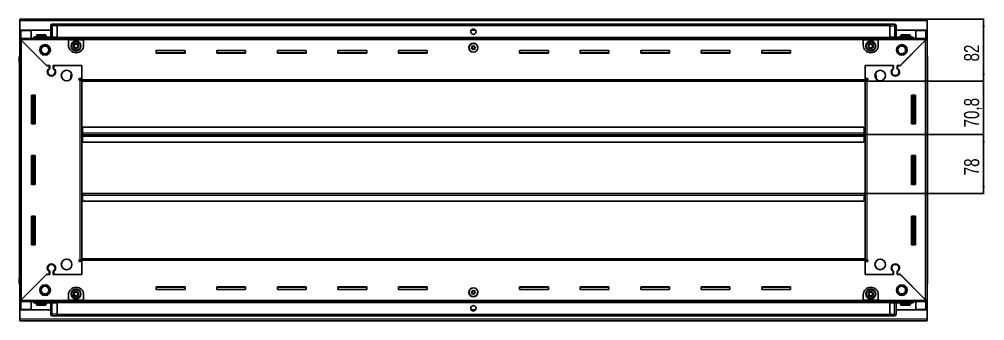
# Model space of a CAD drawing. Header units: millimetres. Extents: x 1315 to 6010, y -1123 to 1551.
# Drawn here: x 4735 to 6010, y 977 to 1376 of the extents above; entities that cross this region are included whole.
import ezdxf

# ---------------------------------------------------------------- set-up
doc = ezdxf.new("R2010")
doc.units = ezdxf.units.MM
doc.layers.add('FORMAT', color=7, linetype='Continuous')
doc.styles.add('SLDTEXTSTYLE0', font='TXT', dxfattribs={"width": 0.75})
doc.dimstyles.new('SLDDIMSTYLE0', dxfattribs={"dimtxt": 20, "dimasz": 10, "dimexe": 0, "dimexo": 0.0625, "dimgap": 5, "dimtad": 2, "dimdec": 1, "dimrnd": 1e-09, "dimzin": 12, "dimdsep": 46, "dimtxsty": 'SLDTEXTSTYLE0', "dimsah": 1, "dimcen": 0.09, "dimadec": 0, "dimazin": 3, "dimtfac": 1, "dimtofl": 0, "dimtmove": 0, "dimatfit": 3, "dimfxl": 0, "dimfrac": 2, "dimtolj": 1, "dimtzin": 12, "dimarcsym": 0})
doc.dimstyles.new('SLDDIMSTYLE1', dxfattribs={"dimtxt": 20, "dimasz": 10, "dimexe": 0, "dimexo": 0.0625, "dimgap": 5, "dimtad": 2, "dimdec": 1, "dimrnd": 1e-09, "dimzin": 12, "dimdsep": 46, "dimtxsty": 'SLDTEXTSTYLE0', "dimsah": 1, "dimcen": 0.09, "dimadec": 0, "dimazin": 3, "dimtfac": 1, "dimtmove": 0, "dimatfit": 0, "dimfxl": 0, "dimfrac": 2, "dimtolj": 1, "dimtzin": 12, "dimarcsym": 0})

# ---------------------------------------------------------------- blocks, each defined once
blk = doc.blocks.new('_D_6')
at = {"layer": 'FORMAT'}
for p, q in [((5934.2, 1375.8), (6009.7, 1375.8)), ((6008.7, 1375.8), (6008.7, 1293.8)), ((5852.2, 1293.8), (6009.7, 1293.8))]:
    blk.add_line(p, q, dxfattribs=at)
for points in [[(6008.7, 1375.8), (6007.1, 1365.8), (6010.2, 1365.8)], [(6008.7, 1293.8), (6010.2, 1303.8), (6007.1, 1303.8)]]:
    blk.add_solid(points, dxfattribs=at)
at = {"layer": 'FORMAT', "insert": (5982.9, 1320), "char_height": 20, "attachment_point": 1, "rotation": 90, "style": 'SLDTEXTSTYLE0'}
blk.add_mtext('82', dxfattribs=at)
blk = doc.blocks.new('_D_7')
at = {"layer": 'FORMAT'}
for p, q in [((6008.7, 1293.8), (6008.7, 1313.1)), ((5852.2, 1293.8), (6009.7, 1293.8)), ((6008.7, 1223.1), (6008.7, 1293.8)), ((5851.2, 1223.1), (6009.7, 1223.1)), ((6008.7, 1223.1), (6008.7, 1203.8))]:
    blk.add_line(p, q, dxfattribs=at)
for points in [[(6008.7, 1293.8), (6010.2, 1303.8), (6007.1, 1303.8)], [(6008.7, 1223.1), (6007.1, 1213.1), (6010.2, 1213.1)]]:
    blk.add_solid(points, dxfattribs=at)
at = {"layer": 'FORMAT', "insert": (5982.9, 1232.6), "char_height": 20, "attachment_point": 1, "rotation": 90, "style": 'SLDTEXTSTYLE0'}
blk.add_mtext('70,8', dxfattribs=at)
blk = doc.blocks.new('_D_8')
at = {"layer": 'FORMAT'}
for p, q in [((5851.2, 1223.1), (6009.7, 1223.1)), ((6008.7, 1223.1), (6008.7, 1145.1)), ((5851.2, 1145.1), (6009.7, 1145.1))]:
    blk.add_line(p, q, dxfattribs=at)
for points in [[(6008.7, 1223.1), (6007.1, 1213.1), (6010.2, 1213.1)], [(6008.7, 1145.1), (6010.2, 1155.1), (6007.1, 1155.1)]]:
    blk.add_solid(points, dxfattribs=at)
at = {"layer": 'FORMAT', "insert": (5982.9, 1169.3), "char_height": 20, "attachment_point": 1, "rotation": 90, "style": 'SLDTEXTSTYLE0'}
blk.add_mtext('78', dxfattribs=at)

msp = doc.modelspace()

# ---------------------------------------------------------------- linework, layer by layer
at = {"color": 7, "linetype": 'Continuous', "lineweight": 25}
for p, q in [((4735.17, 1373.72), (4735.17, 1375.82)), ((4735.17, 1375.82), (5934.17, 1375.82)), ((4735.17, 1361.32), (4735.17, 1373.72)), ((4776.17, 1352.32), (4776.17, 1367.32)), ((4776.85, 1368.82), (4776.85, 1368.82)), ((4778.17, 1369.32), (4784.67, 1369.32)), ((4778.17, 1369.32), (4784.67, 1369.32)), ((4784.67, 1369.32), (4784.67, 1369.32)), ((4784.67, 1369.32), (4784.67, 1369.32)), ((4784.67, 1369.32), (4784.67, 1367.32)), ((5884.67, 1369.17), (4784.67, 1369.17)), ((4784.67, 1352.32), (4784.67, 1367.32)), ((5884.67, 1369.32), (5884.67, 1369.32)), ((5891.17, 1369.32), (5884.67, 1369.32)), ((5891.17, 1369.32), (5884.67, 1369.32)), ((5884.67, 1369.32), (5884.67, 1367.32)), ((5884.67, 1352.32), (5884.67, 1367.32)), ((5893.17, 1367.32), (5893.17, 1367.32)), ((5893.17, 1352.32), (5893.17, 1367.32)), ((5934.17, 1375.82), (5934.17, 1373.72)), ((5934.17, 1373.72), (5934.17, 1361.32)), ((4776.17, 1361.32), (4735.17, 1361.32)), ((4735.17, 1360.82), (4735.17, 1361.32)), ((4735.17, 1350.57), (4735.17, 1360.82)), ((4735.17, 1360.82), (4737.27, 1360.82)), ((4736.67, 1360.82), (4736.67, 1361.32)), ((4750.17, 1360.82), (4737.27, 1360.82)), ((4750.17, 1350.57), (4750.17, 1360.82)), ((4755.67, 1352.32), (4784.67, 1352.32)), ((4757.17, 1354.22), (4757.17, 1352.32)), ((4757.97, 1355.02), (4769.37, 1355.02)), ((4770.17, 1352.32), (4770.17, 1354.22)), ((4784.6, 1350.57), (4784.67, 1352.29)), ((4784.67, 1352.32), (4784.67, 1351.82)), ((5337.54, 1361.32), (5331.8, 1361.32)), ((5884.67, 1352.32), (5884.67, 1351.82)), ((5913.67, 1352.32), (5884.67, 1352.32)), ((5884.67, 1352.29), (5884.75, 1350.57)), ((5934.17, 1361.32), (5893.17, 1361.32)), ((5899.17, 1354.22), (5899.17, 1352.32)), ((5899.97, 1355.02), (5911.37, 1355.02)), ((5912.17, 1352.32), (5912.17, 1354.22)), ((5919.17, 1350.57), (5919.17, 1360.82)), ((5919.17, 1360.82), (5932.07, 1360.82)), ((5932.07, 1360.82), (5934.17, 1360.82)), ((5932.67, 1360.82), (5932.67, 1361.32)), ((5934.17, 1360.82), (5934.17, 1361.32)), ((5934.17, 1360.82), (5934.17, 1350.57)), ((4735.17, 1349.07), (4735.17, 1350.57)), ((4735.17, 1350.57), (4736.17, 1350.57)), ((4735.17, 1348.57), (4735.17, 1349.07)), ((4735.17, 1349.07), (4736.17, 1349.07)), ((4735.17, 1004.07), (4735.17, 1348.57)), ((4736.67, 1348.57), (4735.17, 1348.57)), ((4736.17, 1350.57), (4799.67, 1350.57)), ((4736.17, 1349.07), (4736.17, 1350.57)), ((4736.77, 1348.47), (4770.67, 1314.57)), ((4771.37, 1313.87), (4737.27, 1347.97)), ((4784.67, 1351.17), (5884.67, 1351.17)), ((4799.67, 1348.47), (4799.67, 1350.57)), ((4799.67, 1350.57), (4819.67, 1350.57)), ((4799.67, 1349.07), (4819.67, 1349.07)), ((4799.67, 1341.57), (4799.67, 1348.47)), ((4819.67, 1350.57), (4819.67, 1348.47)), ((4819.67, 1350.57), (5849.67, 1350.57)), ((4819.67, 1348.47), (4819.67, 1341.57)), ((5849.67, 1348.47), (5849.67, 1350.57)), ((5849.67, 1350.57), (5869.67, 1350.57)), ((5849.67, 1349.07), (5869.67, 1349.07)), ((5849.67, 1341.57), (5849.67, 1348.47)), ((5869.67, 1350.57), (5869.67, 1348.47)), ((5869.67, 1350.57), (5933.17, 1350.57)), ((5869.67, 1348.47), (5869.67, 1341.57)), ((5932.07, 1347.97), (5897.97, 1313.87)), ((5898.67, 1314.57), (5932.57, 1348.47)), ((5932.67, 1348.57), (5934.17, 1348.57)), ((5933.17, 1349.07), (5933.17, 1350.57)), ((5933.17, 1350.57), (5934.17, 1350.57)), ((5933.17, 1349.07), (5934.17, 1349.07)), ((5934.17, 1349.07), (5934.17, 1350.57)), ((5934.17, 1349.07), (5934.17, 1348.57)), ((5934.17, 1348.57), (5934.17, 1004.07)), ((4953.67, 1334.32), (4915.67, 1334.32)), ((4915.67, 1334.32), (4915.67, 1330.82)), ((4953.67, 1331.57), (4915.67, 1331.57)), ((4915.67, 1330.82), (4953.67, 1330.82)), ((4953.67, 1330.82), (4953.67, 1334.32)), ((5033.67, 1334.32), (4995.67, 1334.32)), ((4995.67, 1334.32), (4995.67, 1330.82)), ((5033.67, 1331.57), (4995.67, 1331.57)), ((4995.67, 1330.82), (5033.67, 1330.82)), ((5033.67, 1330.82), (5033.67, 1334.32)), ((5113.67, 1334.32), (5075.67, 1334.32)), ((5075.67, 1334.32), (5075.67, 1330.82)), ((5113.67, 1331.57), (5075.67, 1331.57)), ((5075.67, 1330.82), (5113.67, 1330.82)), ((5113.67, 1330.82), (5113.67, 1334.32)), ((5193.67, 1334.32), (5155.67, 1334.32)), ((5155.67, 1334.32), (5155.67, 1330.82)), ((5193.67, 1331.57), (5155.67, 1331.57)), ((5155.67, 1330.82), (5193.67, 1330.82)), ((5193.67, 1330.82), (5193.67, 1334.32)), ((5273.67, 1334.32), (5235.67, 1334.32)), ((5235.67, 1334.32), (5235.67, 1330.82)), ((5273.67, 1331.57), (5235.67, 1331.57)), ((5235.67, 1330.82), (5273.67, 1330.82)), ((5273.67, 1330.82), (5273.67, 1334.32)), ((5433.67, 1334.32), (5395.67, 1334.32)), ((5395.67, 1334.32), (5395.67, 1330.82)), ((5433.67, 1331.57), (5395.67, 1331.57)), ((5395.67, 1330.82), (5433.67, 1330.82)), ((5433.67, 1330.82), (5433.67, 1334.32)), ((5513.67, 1334.32), (5475.67, 1334.32)), ((5475.67, 1334.32), (5475.67, 1330.82)), ((5513.67, 1331.57), (5475.67, 1331.57)), ((5475.67, 1330.82), (5513.67, 1330.82)), ((5513.67, 1330.82), (5513.67, 1334.32)), ((5593.67, 1334.32), (5555.67, 1334.32)), ((5555.67, 1334.32), (5555.67, 1330.82)), ((5593.67, 1331.57), (5555.67, 1331.57)), ((5555.67, 1330.82), (5593.67, 1330.82)), ((5593.67, 1330.82), (5593.67, 1334.32)), ((5673.67, 1334.32), (5635.67, 1334.32)), ((5635.67, 1334.32), (5635.67, 1330.82)), ((5673.67, 1331.57), (5635.67, 1331.57)), ((5635.67, 1330.82), (5673.67, 1330.82)), ((5673.67, 1330.82), (5673.67, 1334.32)), ((5753.67, 1334.32), (5715.67, 1334.32)), ((5715.67, 1334.32), (5715.67, 1330.82)), ((5753.67, 1331.57), (5715.67, 1331.57)), ((5715.67, 1330.82), (5753.67, 1330.82)), ((5753.67, 1330.82), (5753.67, 1334.32)), ((5934.17, 1327.15), (5934.17, 1327.15)), ((4734.67, 1325.82), (4734.67, 1319.32)), ((4734.67, 1319.32), (4734.67, 1325.82)), ((4734.67, 1319.32), (4734.67, 1319.32)), ((4735.17, 1319.32), (4734.67, 1319.32)), ((4734.82, 1319.32), (4734.82, 1033.32)), ((4770.67, 1314.57), (4774.87, 1314.57)), ((4772.07, 1314.57), (4771.37, 1313.87)), ((4774.17, 1314.57), (4772.07, 1314.57)), ((4774.17, 1314.57), (4774.17, 1310.68)), ((4774.87, 1314.57), (4774.87, 1310.29)), ((4779.47, 1314.57), (4817.17, 1314.57)), ((4779.47, 1310.29), (4779.47, 1314.57)), ((4780.17, 1310.68), (4780.17, 1314.57)), ((4817.17, 1314.57), (4780.17, 1314.57)), ((4817.17, 1295.92), (4817.17, 1314.57)), ((4817.17, 1297.32), (4817.17, 1314.57)), ((5852.17, 1314.57), (5889.87, 1314.57)), ((5852.17, 1295.92), (5852.17, 1314.57)), ((5852.17, 1314.57), (5852.17, 1297.32)), ((5889.17, 1314.57), (5852.17, 1314.57)), ((5889.17, 1314.57), (5889.17, 1310.68)), ((5889.87, 1314.57), (5889.87, 1310.29)), ((5894.47, 1314.57), (5898.67, 1314.57)), ((5894.47, 1310.29), (5894.47, 1314.57)), ((5897.27, 1314.57), (5895.17, 1314.57)), ((5895.17, 1310.68), (5895.17, 1314.57)), ((5897.97, 1313.87), (5897.27, 1314.57)), ((5934.17, 1319.32), (5934.67, 1319.32)), ((5934.52, 1033.32), (5934.52, 1319.32)), ((5934.67, 1325.82), (5934.67, 1319.32)), ((5934.67, 1319.32), (5934.67, 1325.82)), ((5934.67, 1319.32), (5934.67, 1319.32)), ((5934.67, 1319.32), (5934.67, 1319.32)), ((4775.17, 1301.71), (4775.17, 1300.95)), ((4803.91, 1303.22), (4802.67, 1301.07)), ((4802.67, 1296.99), (4802.67, 1301.07)), ((5866.67, 1301.07), (5865.43, 1303.22)), ((5866.67, 1301.07), (5866.67, 1296.99)), ((5894.17, 1301.71), (5894.17, 1300.95)), ((4814.32, 1297.32), (4817.17, 1297.32)), ((4815.07, 1295.32), (4814.32, 1295.32)), ((4815.07, 1295.32), (4817.17, 1295.32)), ((4817.17, 1296.32), (4815.17, 1296.32)), ((4815.17, 1296.32), (4815.17, 1295.32)), ((4817.17, 1293.82), (4817.17, 1295.92)), ((5852.17, 1293.82), (4817.17, 1293.82)), ((4817.17, 1058.82), (4817.17, 1293.82)), ((5852.17, 1297.32), (5855.02, 1297.32)), ((5854.17, 1296.32), (5852.17, 1296.32)), ((5852.17, 1295.92), (5852.17, 1293.82)), ((5852.17, 1295.32), (5854.27, 1295.32)), ((5852.17, 1293.82), (5852.17, 1058.82)), ((5854.17, 1295.32), (5854.17, 1296.32)), ((5855.02, 1295.32), (5854.27, 1295.32)), ((4755.67, 1275.32), (4750.67, 1275.32)), ((4750.67, 1275.32), (4750.67, 1237.32)), ((4752.82, 1237.32), (4752.82, 1275.32)), ((4754.61, 1237.32), (4754.61, 1275.32)), ((4754.65, 1237.32), (4754.65, 1275.32)), ((4755.67, 1237.32), (4755.67, 1275.32)), ((5913.67, 1275.32), (5913.67, 1237.32)), ((5918.67, 1275.32), (5913.67, 1275.32)), ((5914.69, 1275.32), (5914.69, 1237.32)), ((5914.73, 1275.32), (5914.73, 1237.32)), ((5916.52, 1275.32), (5916.52, 1237.32)), ((5918.67, 1237.32), (5918.67, 1275.32)), ((4750.67, 1237.32), (4755.67, 1237.32)), ((5913.67, 1237.32), (5918.67, 1237.32)), ((4818.17, 1225.92), (4817.92, 1225.92)), ((4817.92, 1225.92), (4817.92, 1223.07)), ((4819.17, 1233.07), (4818.17, 1232.07)), ((4818.17, 1232.07), (4818.17, 1225.17)), ((4818.17, 1223.07), (4818.17, 1225.17)), ((5850.17, 1233.07), (4819.17, 1233.07)), ((5851.17, 1232.07), (5850.17, 1233.07)), ((5851.17, 1225.17), (5851.17, 1232.07)), ((5851.42, 1225.92), (5851.17, 1225.92)), ((5851.17, 1225.17), (5851.17, 1223.07)), ((5851.42, 1223.07), (5851.42, 1225.92)), ((4817.92, 1223.07), (4817.17, 1223.07)), ((4817.92, 1223.07), (4817.92, 1220.22)), ((4817.92, 1220.22), (4818.17, 1220.22)), ((5851.17, 1223.07), (4818.17, 1223.07)), ((4818.17, 1220.97), (4818.17, 1223.07)), ((4818.17, 1220.97), (4818.17, 1214.07)), ((4818.17, 1214.07), (4819.17, 1213.07)), ((4819.17, 1213.07), (5850.17, 1213.07)), ((5850.17, 1213.07), (5851.17, 1214.07)), ((5851.17, 1223.07), (5851.17, 1220.97)), ((5851.17, 1214.07), (5851.17, 1220.97)), ((5851.17, 1220.22), (5851.42, 1220.22)), ((5852.17, 1223.07), (5851.42, 1223.07)), ((5851.42, 1220.22), (5851.42, 1223.07)), ((4755.67, 1195.32), (4750.67, 1195.32)), ((4750.67, 1195.32), (4750.67, 1157.32)), ((4752.82, 1157.32), (4752.82, 1195.32)), ((4754.61, 1157.32), (4754.61, 1195.32)), ((4754.65, 1157.32), (4754.65, 1195.32)), ((4755.67, 1157.32), (4755.67, 1195.32)), ((5913.67, 1195.32), (5913.67, 1157.32)), ((5918.67, 1195.32), (5913.67, 1195.32)), ((5914.69, 1195.32), (5914.69, 1157.32)), ((5914.73, 1195.32), (5914.73, 1157.32)), ((5916.52, 1195.32), (5916.52, 1157.32)), ((5918.67, 1157.32), (5918.67, 1195.32)), ((4750.67, 1157.32), (4755.67, 1157.32)), ((5913.67, 1157.32), (5918.67, 1157.32)), ((4817.17, 1145.12), (4817.92, 1145.12)), ((4817.92, 1145.12), (4817.92, 1142.27)), ((4817.92, 1142.27), (4818.17, 1142.27)), ((4818.17, 1143.02), (4818.17, 1145.12)), ((4818.17, 1145.12), (5851.17, 1145.12)), ((4818.17, 1143.02), (4818.17, 1136.12)), ((4818.17, 1136.12), (4819.17, 1135.12)), ((5850.17, 1135.12), (5851.17, 1136.12)), ((5851.17, 1145.12), (5851.17, 1143.02)), ((5851.17, 1136.12), (5851.17, 1143.02)), ((5851.17, 1142.27), (5851.42, 1142.27)), ((5851.42, 1142.27), (5851.42, 1145.12)), ((5851.42, 1145.12), (5852.17, 1145.12)), ((4819.17, 1135.12), (5850.17, 1135.12)), ((4755.67, 1115.32), (4750.67, 1115.32)), ((4750.67, 1115.32), (4750.67, 1077.32)), ((4752.82, 1077.32), (4752.82, 1115.32)), ((4754.61, 1077.32), (4754.61, 1115.32)), ((4754.65, 1077.32), (4754.65, 1115.32)), ((4755.67, 1077.32), (4755.67, 1115.32)), ((5913.67, 1115.32), (5913.67, 1077.32)), ((5918.67, 1115.32), (5913.67, 1115.32)), ((5914.69, 1115.32), (5914.69, 1077.32)), ((5914.73, 1115.32), (5914.73, 1077.32)), ((5916.52, 1115.32), (5916.52, 1077.32)), ((5918.67, 1077.32), (5918.67, 1115.32)), ((4750.67, 1077.32), (4755.67, 1077.32)), ((5913.67, 1077.32), (5918.67, 1077.32)), ((4817.17, 1056.72), (4817.17, 1058.82)), ((4817.17, 1058.82), (5852.17, 1058.82)), ((5852.17, 1058.82), (5852.17, 1056.72)), ((4775.17, 1051.7), (4775.17, 1050.94)), ((4814.32, 1057.32), (4815.07, 1057.32)), ((4817.17, 1055.32), (4814.32, 1055.32)), ((4817.17, 1057.32), (4815.07, 1057.32)), ((4815.17, 1057.32), (4815.17, 1056.32)), ((4815.17, 1056.32), (4817.17, 1056.32)), ((4817.17, 1056.72), (4817.17, 1038.07)), ((4817.17, 1038.07), (4817.17, 1055.32)), ((5854.27, 1057.32), (5852.17, 1057.32)), ((5852.17, 1056.72), (5852.17, 1038.07)), ((5852.17, 1056.32), (5854.17, 1056.32)), ((5852.17, 1055.32), (5852.17, 1038.07)), ((5855.02, 1055.32), (5852.17, 1055.32)), ((5854.17, 1056.32), (5854.17, 1057.32)), ((5854.27, 1057.32), (5855.02, 1057.32)), ((5894.17, 1051.7), (5894.17, 1050.94)), ((4734.67, 1033.32), (4734.67, 1033.32)), ((4734.67, 1026.82), (4734.67, 1033.32)), ((4734.67, 1033.32), (4734.67, 1033.32)), ((4734.67, 1033.32), (4734.67, 1026.82)), ((4735.17, 1033.32), (4734.67, 1033.32)), ((4770.67, 1038.07), (4736.77, 1004.17)), ((4737.27, 1004.67), (4771.37, 1038.77)), ((4774.87, 1038.07), (4770.67, 1038.07)), ((4771.37, 1038.77), (4772.07, 1038.07)), ((4772.07, 1038.07), (4774.17, 1038.07)), ((4774.17, 1041.96), (4774.17, 1038.07)), ((4774.87, 1042.36), (4774.87, 1038.07)), ((4779.47, 1038.07), (4779.47, 1042.36)), ((4817.17, 1038.07), (4779.47, 1038.07)), ((4780.17, 1038.07), (4780.17, 1041.96)), ((4780.17, 1038.07), (4817.17, 1038.07)), ((5889.87, 1038.07), (5852.17, 1038.07)), ((5852.17, 1038.07), (5889.17, 1038.07)), ((5889.17, 1041.96), (5889.17, 1038.07)), ((5889.87, 1042.36), (5889.87, 1038.07)), ((5894.47, 1038.07), (5894.47, 1042.36)), ((5898.67, 1038.07), (5894.47, 1038.07)), ((5895.17, 1038.07), (5895.17, 1041.96)), ((5895.17, 1038.07), (5897.27, 1038.07)), ((5897.27, 1038.07), (5897.97, 1038.77)), ((5897.97, 1038.77), (5932.07, 1004.67)), ((5932.57, 1004.17), (5898.67, 1038.07)), ((5934.17, 1033.32), (5934.67, 1033.32)), ((5934.67, 1033.32), (5934.67, 1033.32)), ((5934.67, 1026.82), (5934.67, 1033.32)), ((5934.67, 1033.32), (5934.67, 1026.82)), ((4735.17, 1025.5), (4735.17, 1025.5)), ((4953.67, 1021.82), (4915.67, 1021.82)), ((4915.67, 1021.82), (4915.67, 1018.32)), ((4915.67, 1021.07), (4953.67, 1021.07)), ((4953.67, 1018.32), (4953.67, 1021.82)), ((5033.67, 1021.82), (4995.67, 1021.82)), ((4995.67, 1021.82), (4995.67, 1018.32)), ((4995.67, 1021.07), (5033.67, 1021.07)), ((5033.67, 1018.32), (5033.67, 1021.82)), ((5113.67, 1021.82), (5075.67, 1021.82)), ((5075.67, 1021.82), (5075.67, 1018.32)), ((5075.67, 1021.07), (5113.67, 1021.07)), ((5113.67, 1018.32), (5113.67, 1021.82)), ((5193.67, 1021.82), (5155.67, 1021.82)), ((5155.67, 1021.82), (5155.67, 1018.32)), ((5155.67, 1021.07), (5193.67, 1021.07)), ((5193.67, 1018.32), (5193.67, 1021.82)), ((5273.67, 1021.82), (5235.67, 1021.82)), ((5235.67, 1021.82), (5235.67, 1018.32)), ((5235.67, 1021.07), (5273.67, 1021.07)), ((5273.67, 1018.32), (5273.67, 1021.82)), ((5433.67, 1021.82), (5395.67, 1021.82)), ((5395.67, 1021.82), (5395.67, 1018.32)), ((5395.67, 1021.07), (5433.67, 1021.07)), ((5433.67, 1018.32), (5433.67, 1021.82)), ((5513.67, 1021.82), (5475.67, 1021.82)), ((5475.67, 1021.82), (5475.67, 1018.32)), ((5475.67, 1021.07), (5513.67, 1021.07)), ((5513.67, 1018.32), (5513.67, 1021.82)), ((5593.67, 1021.82), (5555.67, 1021.82)), ((5555.67, 1021.82), (5555.67, 1018.32)), ((5555.67, 1021.07), (5593.67, 1021.07)), ((5593.67, 1018.32), (5593.67, 1021.82)), ((5673.67, 1021.82), (5635.67, 1021.82)), ((5635.67, 1021.82), (5635.67, 1018.32)), ((5635.67, 1021.07), (5673.67, 1021.07)), ((5673.67, 1018.32), (5673.67, 1021.82)), ((5753.67, 1021.82), (5715.67, 1021.82)), ((5715.67, 1021.82), (5715.67, 1018.32)), ((5715.67, 1021.07), (5753.67, 1021.07)), ((5753.67, 1018.32), (5753.67, 1021.82)), ((4799.67, 1004.17), (4799.67, 1011.07)), ((4819.67, 1011.07), (4819.67, 1004.17)), ((4915.67, 1018.32), (4953.67, 1018.32)), ((4995.67, 1018.32), (5033.67, 1018.32)), ((5075.67, 1018.32), (5113.67, 1018.32)), ((5155.67, 1018.32), (5193.67, 1018.32)), ((5235.67, 1018.32), (5273.67, 1018.32)), ((5395.67, 1018.32), (5433.67, 1018.32)), ((5475.67, 1018.32), (5513.67, 1018.32)), ((5555.67, 1018.32), (5593.67, 1018.32)), ((5635.67, 1018.32), (5673.67, 1018.32)), ((5715.67, 1018.32), (5753.67, 1018.32)), ((5849.67, 1004.17), (5849.67, 1011.07)), ((5869.67, 1011.07), (5869.67, 1004.17)), ((4735.17, 1003.57), (4735.17, 1004.07)), ((4736.67, 1004.07), (4735.17, 1004.07)), ((4735.17, 1003.57), (4735.17, 1002.07)), ((4736.17, 1003.57), (4735.17, 1003.57)), ((4735.17, 991.82), (4735.17, 1002.07)), ((4736.17, 1002.07), (4735.17, 1002.07)), ((4736.17, 1003.57), (4736.17, 1002.07)), ((4799.67, 1002.07), (4736.17, 1002.07)), ((4750.17, 991.82), (4750.17, 1002.07)), ((4755.67, 1000.32), (4784.67, 1000.32)), ((4757.17, 1000.32), (4757.17, 998.42)), ((4761.75, 997.62), (4757.97, 997.62)), ((4769.37, 997.62), (4761.75, 997.62)), ((4770.17, 998.42), (4770.17, 1000.32)), ((4776.17, 1000.32), (4776.17, 985.32)), ((4784.67, 1000.36), (4784.6, 1002.07)), ((5884.67, 1001.47), (4784.67, 1001.47)), ((4784.67, 1000.32), (4784.67, 1000.82)), ((4784.67, 1000.32), (4784.67, 985.32)), ((4799.67, 1002.07), (4799.67, 1004.17)), ((4819.67, 1003.57), (4799.67, 1003.57)), ((4819.67, 1002.07), (4799.67, 1002.07)), ((4819.67, 1004.17), (4819.67, 1002.07)), ((5849.67, 1002.07), (4819.67, 1002.07)), ((5849.67, 1002.07), (5849.67, 1004.17)), ((5869.67, 1003.57), (5849.67, 1003.57)), ((5869.67, 1002.07), (5849.67, 1002.07)), ((5869.67, 1004.17), (5869.67, 1002.07)), ((5933.17, 1002.07), (5869.67, 1002.07)), ((5884.75, 1002.07), (5884.67, 1000.36)), ((5884.67, 1000.32), (5884.67, 1000.82)), ((5913.67, 1000.32), (5884.67, 1000.32)), ((5884.67, 1000.32), (5884.67, 985.32)), ((5893.17, 1000.32), (5893.17, 985.32)), ((5899.17, 1000.32), (5899.17, 998.42)), ((5906.96, 997.62), (5899.97, 997.62)), ((5911.37, 997.62), (5906.96, 997.62)), ((5912.17, 998.42), (5912.17, 1000.32)), ((5919.17, 991.82), (5919.17, 1002.07)), ((5932.67, 1004.07), (5934.17, 1004.07)), ((5933.17, 1003.57), (5933.17, 1002.07)), ((5934.17, 1003.57), (5933.17, 1003.57)), ((5934.17, 1002.07), (5933.17, 1002.07)), ((5934.17, 1004.07), (5934.17, 1003.57)), ((5934.17, 1003.57), (5934.17, 1002.07)), ((5934.17, 1002.07), (5934.17, 991.82)), ((4737.27, 991.82), (4735.17, 991.82)), ((4735.17, 991.32), (4735.17, 991.82)), ((4735.17, 978.92), (4735.17, 991.32)), ((4735.17, 991.32), (4776.17, 991.32)), ((4736.67, 991.32), (4736.67, 991.82)), ((4737.27, 991.82), (4750.17, 991.82)), ((4776.17, 985.32), (4776.17, 985.32)), ((4778.17, 983.32), (4784.67, 983.32)), ((4778.17, 983.32), (4784.67, 983.32)), ((4784.67, 983.32), (4784.67, 985.32)), ((4784.67, 983.47), (5884.67, 983.47)), ((4784.67, 983.32), (4784.67, 983.32)), ((5331.8, 991.32), (5337.54, 991.32)), ((5884.67, 983.32), (5884.67, 985.32)), ((5884.67, 983.32), (5884.67, 983.32)), ((5891.17, 983.32), (5884.67, 983.32)), ((5884.67, 983.32), (5884.67, 983.32)), ((5891.17, 983.32), (5884.67, 983.32)), ((5892.49, 983.82), (5892.49, 983.82)), ((5893.17, 991.32), (5934.17, 991.32)), ((5932.07, 991.82), (5919.17, 991.82)), ((5934.17, 991.82), (5932.07, 991.82)), ((5932.67, 991.32), (5932.67, 991.82)), ((5934.17, 991.32), (5934.17, 991.82)), ((5934.17, 991.32), (5934.17, 978.92)), ((4735.17, 976.82), (4735.17, 978.92)), ((5934.17, 976.82), (4735.17, 976.82)), ((5934.17, 978.92), (5934.17, 976.82))]:
    msp.add_line(p, q, dxfattribs=at)
at = {"color": 8, "linetype": 'Continuous', "lineweight": 18}
for p, q in [((5934.17, 1373.72), (4735.17, 1373.72)), ((4776.17, 1367.32), (4778.17, 1367.32)), ((4778.17, 1369.32), (4778.17, 1367.32)), ((4778.17, 1367.32), (4778.17, 1352.32)), ((4784.67, 1367.32), (4778.17, 1367.32)), ((5884.67, 1367.17), (4784.67, 1367.17)), ((5884.67, 1367.32), (5891.17, 1367.32)), ((5891.17, 1369.32), (5891.17, 1367.32)), ((5893.17, 1367.32), (5891.17, 1367.32)), ((5891.17, 1367.32), (5891.17, 1352.32)), ((4737.27, 1360.82), (4737.27, 1361.32)), ((4737.27, 1350.57), (4737.27, 1360.82)), ((4757.17, 1354.22), (4770.17, 1354.22)), ((5899.17, 1354.22), (5912.17, 1354.22)), ((5932.07, 1361.32), (5932.07, 1360.82)), ((5932.07, 1360.82), (5932.07, 1350.57)), ((4799.67, 1348.47), (4736.77, 1348.47)), ((4737.27, 1347.97), (4737.27, 1004.67)), ((5884.67, 1351.82), (4784.67, 1351.82)), ((5884.67, 1350.59), (4784.67, 1350.59)), ((4799.67, 1348.47), (4819.67, 1348.47)), ((5849.67, 1348.47), (4819.67, 1348.47)), ((5849.67, 1348.47), (5869.67, 1348.47)), ((5932.57, 1348.47), (5869.67, 1348.47)), ((5932.07, 1004.67), (5932.07, 1347.97)), ((4735.17, 1325.82), (4734.67, 1325.82)), ((5934.17, 1325.82), (5934.67, 1325.82)), ((4815.07, 1057.32), (4815.07, 1295.32)), ((4817.17, 1295.92), (5852.17, 1295.92)), ((5854.27, 1295.32), (5854.27, 1057.32)), ((4752.17, 1275.32), (4752.17, 1237.32)), ((4753.41, 1275.32), (4753.41, 1237.32)), ((5915.93, 1237.32), (5915.93, 1275.32)), ((5917.17, 1237.32), (5917.17, 1275.32)), ((5851.17, 1225.17), (4818.17, 1225.17)), ((4818.17, 1220.97), (5851.17, 1220.97)), ((4752.17, 1195.32), (4752.17, 1157.32)), ((4753.41, 1195.32), (4753.41, 1157.32)), ((5915.93, 1157.32), (5915.93, 1195.32)), ((5917.17, 1157.32), (5917.17, 1195.32)), ((4818.17, 1143.02), (5851.17, 1143.02)), ((4752.17, 1115.32), (4752.17, 1077.32)), ((4753.41, 1115.32), (4753.41, 1077.32)), ((5915.93, 1077.32), (5915.93, 1115.32)), ((5917.17, 1077.32), (5917.17, 1115.32)), ((5852.17, 1056.72), (4817.17, 1056.72)), ((4735.17, 1026.82), (4734.67, 1026.82)), ((5934.17, 1026.82), (5934.67, 1026.82)), ((4736.77, 1004.17), (4799.67, 1004.17)), ((4737.27, 991.82), (4737.27, 1002.07)), ((4761.48, 998.42), (4757.17, 998.42)), ((4770.17, 998.42), (4761.48, 998.42)), ((4778.17, 985.32), (4778.17, 1000.32)), ((4784.67, 1002.06), (5884.67, 1002.06)), ((4784.67, 1000.82), (5884.67, 1000.82)), ((4819.67, 1004.17), (4799.67, 1004.17)), ((4819.67, 1004.17), (5849.67, 1004.17)), ((5869.67, 1004.17), (5849.67, 1004.17)), ((5869.67, 1004.17), (5932.57, 1004.17)), ((5891.17, 985.32), (5891.17, 1000.32)), ((5907.14, 998.42), (5899.17, 998.42)), ((5912.17, 998.42), (5907.14, 998.42)), ((5932.07, 1002.07), (5932.07, 991.82)), ((4737.27, 991.32), (4737.27, 991.82)), ((4776.17, 985.32), (4778.17, 985.32)), ((4778.17, 983.32), (4778.17, 985.32)), ((4784.67, 985.32), (4778.17, 985.32)), ((4784.67, 985.47), (5884.67, 985.47)), ((5884.67, 985.32), (5891.17, 985.32)), ((5893.17, 985.32), (5891.17, 985.32)), ((5891.17, 983.32), (5891.17, 985.32)), ((5932.07, 991.82), (5932.07, 991.32)), ((5934.17, 978.92), (4735.17, 978.92))]:
    msp.add_line(p, q, dxfattribs=at)
at = {"color": 7, "linetype": 'Continuous', "lineweight": 25, "flags": 128}
msp.add_lwpolyline([(4776.32, 984.57), (4776.21, 984.93), (4776.17, 985.32)], dxfattribs=at)
at = {"color": 7, "linetype": 'Continuous', "lineweight": 25}
for centre, radius in [((5334.67, 1359.32), 3.5), ((4768.67, 1335.32), 7), ((4768.67, 1335.32), 6.03), ((4768.67, 1335.32), 5.1), ((4809.67, 1340.32), 6.5), ((4809.67, 1340.32), 3.46), ((5334.67, 1338.32), 6), ((5334.67, 1338.17), 5.79), ((5334.67, 1338.17), 1.85), ((5859.67, 1340.32), 6.5), ((5859.67, 1340.32), 3.46), ((5900.67, 1335.32), 7), ((5900.67, 1335.32), 6.02), ((5900.67, 1335.32), 5.1), ((4797.17, 1301.32), 7), ((5872.17, 1301.32), 7), ((4797.17, 1051.32), 7), ((5872.17, 1051.32), 7), ((4768.67, 1017.32), 7), ((4768.67, 1017.32), 6.03), ((4768.67, 1017.32), 5.1), ((5900.67, 1017.32), 7), ((5900.67, 1017.32), 6.02), ((5900.67, 1017.32), 5.1), ((4809.67, 1012.32), 6.5), ((4809.67, 1012.32), 3.46), ((5334.67, 1014.32), 6), ((5334.67, 1014.47), 5.78), ((5334.67, 1014.47), 1.85), ((5859.67, 1012.32), 6.5), ((5859.67, 1012.32), 3.46), ((5334.67, 993.32), 3.5)]:
    msp.add_circle(centre, radius, dxfattribs=at)
at = {"color": 8, "linetype": 'Continuous', "lineweight": 18}
for centre in [(4809.67, 1340.32), (5859.67, 1340.32), (4809.67, 1012.32), (5859.67, 1012.32)]:
    msp.add_circle(centre, 5.7, dxfattribs=at)
at = {"color": 7, "linetype": 'Continuous', "lineweight": 25}
for centre, radius, start, end in [((4778.17, 1367.32), 2, 90, 180), ((4778.17, 1367.32), 2, 131.40962, 180), ((5891.17, 1367.32), 2, 0, 90), ((5891.17, 1367.32), 2, 0, 90), ((4757.97, 1354.22), 0.8, 90, 180), ((4769.37, 1354.22), 0.8, 0, 90), ((4775.97, 1352.52), 0.2, 270, 0), ((5893.37, 1352.52), 0.2, 180, 270), ((5899.97, 1354.22), 0.8, 90, 180), ((5911.37, 1354.22), 0.8, 0, 90), ((4809.67, 1341.57), 10, 180, 270), ((4809.67, 1340.32), 2.5, 134.01559, 194.01559), ((4809.67, 1340.32), 2.5, 194.01559, 254.01559), ((4809.67, 1340.32), 2.5, 74.01559, 134.01559), ((4809.67, 1341.57), 10, 270, 0), ((4809.67, 1340.32), 2.5, 14.01559, 74.01559), ((4809.67, 1340.32), 2.5, 314.01559, 14.01559), ((5859.67, 1341.57), 10, 180, 270), ((5859.67, 1340.32), 2.5, 160.11158, 220.11158), ((5859.67, 1340.32), 2.5, 100.11158, 160.11158), ((5859.67, 1340.32), 2.5, 40.11158, 100.11158), ((5859.67, 1341.57), 10, 270, 0), ((5859.67, 1340.32), 2.5, 280.11158, 340.11158), ((5859.67, 1340.32), 2.5, 340.11158, 40.11158), ((4736.67, 1325.82), 2, 138.57492, 180), ((4736.67, 1325.82), 2, 138.59038, 180), ((4809.67, 1340.32), 2.5, 254.01559, 314.01559), ((5859.67, 1340.32), 2.5, 220.11158, 280.11158), ((5932.67, 1325.82), 2, 0, 41.40962), ((5932.67, 1325.82), 2, 0, 41.39416), ((4777.17, 1306.07), 5.5, 123.05573, 56.94427), ((4777.17, 1306.07), 4.8, 118.63099, 61.36901), ((5892.17, 1306.07), 5.5, 123.05573, 56.94427), ((5892.17, 1306.07), 4.8, 118.63099, 61.36901), ((4814.32, 1296.32), 1, 90, 270), ((5855.02, 1296.32), 1, 270, 90), ((4777.17, 1046.57), 5.5, 303.05573, 236.94427), ((4777.17, 1046.57), 4.8, 298.63099, 241.36901), ((4814.32, 1056.32), 1, 90, 270), ((5855.02, 1056.32), 1, 270, 90), ((5892.17, 1046.57), 5.5, 303.05573, 236.94427), ((5892.17, 1046.57), 4.8, 298.63099, 241.36901), ((4736.67, 1026.82), 2, 180, 221.39416), ((4809.67, 1011.07), 10, 90, 180), ((4809.67, 1011.07), 10, 0, 90), ((5859.67, 1011.07), 10, 90, 180), ((5859.67, 1011.07), 10, 0, 90), ((5932.67, 1026.82), 2, 318.57492, 0), ((5932.67, 1026.82), 2, 318.59038, 0), ((4809.67, 1012.32), 2.5, 127.47401, 187.47401), ((4809.67, 1012.32), 2.5, 187.47401, 247.47401), ((4809.67, 1012.32), 2.5, 67.47401, 127.47401), ((4809.67, 1012.32), 2.5, 247.47401, 307.47401), ((4809.67, 1012.32), 2.5, 7.47401, 67.47401), ((4809.67, 1012.32), 2.5, 307.47401, 7.47401), ((5859.67, 1012.32), 2.5, 147.04236, 207.04236), ((5859.67, 1012.32), 2.5, 207.04236, 267.04236), ((5859.67, 1012.32), 2.5, 87.04236, 147.04236), ((5859.67, 1012.32), 2.5, 267.04236, 327.04236), ((5859.67, 1012.32), 2.5, 27.04236, 87.04236), ((5859.67, 1012.32), 2.5, 327.04236, 27.04236), ((4757.97, 998.42), 0.8, 180, 270), ((4769.37, 998.42), 0.8, 270, 0), ((4775.97, 1000.12), 0.2, 0, 90), ((5893.37, 1000.12), 0.2, 90, 180), ((5899.97, 998.42), 0.8, 180, 270), ((5911.37, 998.42), 0.8, 270, 0), ((4778.17, 985.32), 2, 180, 270), ((5891.17, 985.32), 2, 270, 0)]:
    msp.add_arc(centre, radius, start, end, dxfattribs=at)
for points, knots in [([(4752.46, 1350.57), (4752.58, 1350.77), (4752.96, 1351.42), (4754.12, 1352.13), (4755.15, 1352.26), (4755.67, 1352.32)], [0, 0, 0, 0, 0.1822499, 0.5911249, 1, 1, 1, 1]), ([(4784.67, 1352.32), (4784.67, 1352.29), (4784.67, 1352.21), (4784.67, 1351.59), (4784.67, 1351.03), (4784.67, 1350.66), (4784.67, 1350.65)], [0, 0, 0, 0, 0.3302662, 0.66053239, 0.99079859, 1, 1, 1, 1]), ([(5884.67, 1352.32), (5884.67, 1352.29), (5884.67, 1352.21), (5884.67, 1351.59), (5884.67, 1351.03), (5884.67, 1350.66), (5884.67, 1350.65)], [0, 0, 0, 0, 0.3302662, 0.6605324, 0.9907986, 1, 1, 1, 1]), ([(5916.89, 1350.57), (5916.77, 1350.77), (5916.38, 1351.42), (5915.22, 1352.13), (5914.19, 1352.26), (5913.67, 1352.32)], [0, 0, 0, 0, 0.1822499, 0.5911249, 1, 1, 1, 1]), ([(4735.17, 1348.57), (4735.2, 1348.53), (4735.25, 1348.44), (4735.64, 1348.3), (4736.2, 1348.17), (4736.78, 1348.06), (4737.14, 1348), (4737.27, 1347.97)], [0, 0, 0, 0, 0.23025534, 0.4485219, 0.6667858, 0.88504963, 1, 1, 1, 1]), ([(4736.77, 1348.47), (4736.72, 1348.73), (4736.63, 1349.22), (4736.5, 1349.86), (4736.37, 1350.33), (4736.26, 1350.55), (4736.19, 1350.57), (4736.17, 1350.57)], [0, 0, 0, 0, 0.2302553, 0.4485219, 0.6667858, 0.8850496, 1, 1, 1, 1]), ([(4806.9, 1341.12), (4807.27, 1341.48), (4807.96, 1342.15), (4808.65, 1342.81), (4808.97, 1343.12)], [0, 0, 0, 0, 0.5346859, 1, 1, 1, 1]), ([(4807.59, 1338.32), (4807.51, 1338.65), (4807.31, 1339.45), (4807.07, 1340.42), (4806.93, 1341), (4806.9, 1341.12)], [0, 0, 0, 0, 0.3629006, 0.8668753, 1, 1, 1, 1]), ([(4808.97, 1343.12), (4809.47, 1342.98), (4810.39, 1342.72), (4811.32, 1342.45), (4811.75, 1342.33)], [0, 0, 0, 0, 0.53468586, 1, 1, 1, 1]), ([(4812.45, 1339.53), (4812.07, 1339.17), (4811.38, 1338.5), (4810.69, 1337.83), (4810.37, 1337.52)], [0, 0, 0, 0, 0.5346859, 1, 1, 1, 1]), ([(4811.75, 1342.33), (4811.78, 1342.21), (4811.92, 1341.63), (4812.16, 1340.66), (4812.36, 1339.86), (4812.45, 1339.53)], [0, 0, 0, 0, 0.1331247, 0.6370994, 1, 1, 1, 1]), ([(5332.79, 1340.24), (5332.78, 1340.23), (5332.76, 1340.21), (5332.75, 1340.15), (5332.76, 1340.01), (5332.86, 1339.64), (5333, 1339.11), (5332.83, 1338.5), (5332.47, 1338.13), (5332.17, 1337.88), (5331.99, 1337.72), (5331.94, 1337.64), (5331.93, 1337.6), (5331.94, 1337.57), (5331.95, 1337.54), (5332.01, 1337.49), (5332.25, 1337.39), (5332.72, 1337.29), (5333.36, 1336.98), (5333.61, 1336.31), (5333.67, 1335.84), (5333.74, 1335.58), (5333.78, 1335.53), (5333.81, 1335.51), (5333.84, 1335.5), (5333.88, 1335.51), (5333.92, 1335.52), (5333.99, 1335.57), (5334.15, 1335.72), (5334.42, 1335.99), (5334.83, 1336.31), (5335.45, 1336.42), (5335.96, 1336.23), (5336.33, 1336.1), (5336.47, 1336.07), (5336.53, 1336.09), (5336.56, 1336.1), (5336.58, 1336.13), (5336.59, 1336.19), (5336.58, 1336.34), (5336.48, 1336.71), (5336.34, 1337.23), (5336.51, 1337.84), (5336.87, 1338.21), (5337.17, 1338.46), (5337.35, 1338.63), (5337.4, 1338.71), (5337.41, 1338.75), (5337.41, 1338.78), (5337.39, 1338.81), (5337.34, 1338.85), (5337.09, 1338.95), (5336.62, 1339.06), (5335.98, 1339.37), (5335.73, 1340.03), (5335.67, 1340.51), (5335.6, 1340.76), (5335.56, 1340.82), (5335.53, 1340.84), (5335.5, 1340.85), (5335.47, 1340.84), (5335.43, 1340.82), (5335.36, 1340.78), (5335.19, 1340.63), (5334.92, 1340.36), (5334.51, 1340.04), (5333.89, 1339.93), (5333.38, 1340.11), (5333.01, 1340.25), (5332.87, 1340.27), (5332.81, 1340.26), (5332.79, 1340.25), (5332.79, 1340.24)], [0, 0, 0, 0, 0.0020087, 0.00442, 0.0093647, 0.0255282, 0.0677053, 0.0957862, 0.1246456, 0.1503415, 0.1605194, 0.1633943, 0.1656965, 0.1672448, 0.1688741, 0.1707699, 0.1786058, 0.2119941, 0.2499945, 0.2879948, 0.3213831, 0.329219, 0.3311148, 0.3327441, 0.3342924, 0.3362166, 0.3385353, 0.3413178, 0.349662, 0.3753578, 0.4042173, 0.4322982, 0.4744753, 0.4906388, 0.4966691, 0.49844, 0.5, 0.5020087, 0.50442, 0.5093647, 0.5255282, 0.5677053, 0.5957862, 0.6246456, 0.6503415, 0.6605194, 0.6633943, 0.6656965, 0.6672448, 0.6688741, 0.6707699, 0.6786058, 0.7119941, 0.7499945, 0.7879948, 0.8213831, 0.829219, 0.8311148, 0.8327441, 0.8342924, 0.8362166, 0.8385353, 0.8413178, 0.849662, 0.8753578, 0.9042173, 0.9322982, 0.9744753, 0.9906388, 0.9966691, 0.99844, 1, 1, 1, 1]), ([(5856.83, 1339.82), (5856.87, 1339.93), (5857.07, 1340.5), (5857.41, 1341.43), (5857.69, 1342.21), (5857.81, 1342.53)], [0, 0, 0, 0, 0.1331247, 0.6370994, 1, 1, 1, 1]), ([(5858.69, 1337.61), (5858.36, 1338), (5857.73, 1338.74), (5857.12, 1339.48), (5856.83, 1339.82)], [0, 0, 0, 0, 0.5346859, 1, 1, 1, 1]), ([(5857.81, 1342.53), (5858.32, 1342.62), (5859.27, 1342.79), (5860.21, 1342.96), (5860.65, 1343.04)], [0, 0, 0, 0, 0.53468586, 1, 1, 1, 1]), ([(5860.65, 1343.04), (5860.99, 1342.64), (5861.61, 1341.91), (5862.22, 1341.17), (5862.51, 1340.83)], [0, 0, 0, 0, 0.53468586, 1, 1, 1, 1]), ([(5862.51, 1340.83), (5862.4, 1340.51), (5862.12, 1339.73), (5861.78, 1338.8), (5861.57, 1338.23), (5861.53, 1338.12)], [0, 0, 0, 0, 0.3629006, 0.8668753, 1, 1, 1, 1]), ([(5932.07, 1347.97), (5932.32, 1348.02), (5932.82, 1348.11), (5933.46, 1348.24), (5933.92, 1348.37), (5934.14, 1348.48), (5934.16, 1348.55), (5934.17, 1348.57)], [0, 0, 0, 0, 0.2302553, 0.4485219, 0.6667858, 0.8850496, 1, 1, 1, 1]), ([(5933.17, 1350.57), (5933.12, 1350.55), (5933.03, 1350.49), (5932.9, 1350.1), (5932.77, 1349.54), (5932.66, 1348.96), (5932.59, 1348.6), (5932.57, 1348.47)], [0, 0, 0, 0, 0.2302553, 0.4485219, 0.6667858, 0.8850496, 1, 1, 1, 1]), ([(4810.37, 1337.52), (4809.87, 1337.66), (4808.95, 1337.93), (4808.02, 1338.19), (4807.59, 1338.32)], [0, 0, 0, 0, 0.5346859, 1, 1, 1, 1]), ([(5861.53, 1338.12), (5861.02, 1338.03), (5860.07, 1337.86), (5859.13, 1337.69), (5858.69, 1337.61)], [0, 0, 0, 0, 0.5346859, 1, 1, 1, 1]), ([(4807, 1013.43), (4807.1, 1013.51), (4807.58, 1013.87), (4808.37, 1014.48), (4809.02, 1014.98), (4809.3, 1015.19)], [0, 0, 0, 0, 0.1331247, 0.6370994, 1, 1, 1, 1]), ([(4807.38, 1010.57), (4807.31, 1011.08), (4807.19, 1012.03), (4807.06, 1012.99), (4807, 1013.43)], [0, 0, 0, 0, 0.5346859, 1, 1, 1, 1]), ([(4810.05, 1009.46), (4809.57, 1009.66), (4808.68, 1010.03), (4807.79, 1010.4), (4807.38, 1010.57)], [0, 0, 0, 0, 0.53468586, 1, 1, 1, 1]), ([(4809.3, 1015.19), (4809.77, 1014.99), (4810.66, 1014.62), (4811.55, 1014.25), (4811.96, 1014.08)], [0, 0, 0, 0, 0.5346859, 1, 1, 1, 1]), ([(4812.34, 1011.22), (4812.06, 1011.01), (4811.41, 1010.51), (4810.62, 1009.9), (4810.15, 1009.54), (4810.05, 1009.46)], [0, 0, 0, 0, 0.3629006, 0.8668753, 1, 1, 1, 1]), ([(4811.96, 1014.08), (4812.03, 1013.57), (4812.15, 1012.61), (4812.28, 1011.66), (4812.34, 1011.22)], [0, 0, 0, 0, 0.53468586, 1, 1, 1, 1]), ([(5332.79, 1012.4), (5332.8, 1012.4), (5332.82, 1012.38), (5332.88, 1012.38), (5333.02, 1012.4), (5333.38, 1012.54), (5333.89, 1012.72), (5334.51, 1012.61), (5334.92, 1012.29), (5335.2, 1012.01), (5335.37, 1011.85), (5335.46, 1011.81), (5335.5, 1011.8), (5335.53, 1011.81), (5335.56, 1011.83), (5335.6, 1011.88), (5335.67, 1012.14), (5335.73, 1012.61), (5335.98, 1013.28), (5336.62, 1013.59), (5337.09, 1013.69), (5337.34, 1013.79), (5337.39, 1013.84), (5337.41, 1013.87), (5337.41, 1013.9), (5337.4, 1013.93), (5337.38, 1013.97), (5337.33, 1014.04), (5337.16, 1014.19), (5336.87, 1014.43), (5336.51, 1014.8), (5336.34, 1015.41), (5336.48, 1015.94), (5336.58, 1016.32), (5336.59, 1016.47), (5336.57, 1016.52), (5336.56, 1016.55), (5336.52, 1016.56), (5336.46, 1016.57), (5336.32, 1016.54), (5335.96, 1016.41), (5335.45, 1016.23), (5334.83, 1016.34), (5334.42, 1016.66), (5334.15, 1016.94), (5333.97, 1017.09), (5333.88, 1017.14), (5333.84, 1017.15), (5333.81, 1017.14), (5333.78, 1017.12), (5333.74, 1017.06), (5333.67, 1016.81), (5333.61, 1016.33), (5333.36, 1015.67), (5332.72, 1015.36), (5332.25, 1015.25), (5332.01, 1015.15), (5331.95, 1015.11), (5331.94, 1015.08), (5331.93, 1015.05), (5331.94, 1015.01), (5331.96, 1014.98), (5332.01, 1014.91), (5332.18, 1014.76), (5332.47, 1014.52), (5332.83, 1014.14), (5333, 1013.53), (5332.86, 1013.01), (5332.76, 1012.63), (5332.75, 1012.48), (5332.77, 1012.43), (5332.78, 1012.41), (5332.79, 1012.4)], [0, 0, 0, 0, 0.0020087, 0.00442, 0.0093647, 0.0255282, 0.0677053, 0.0957862, 0.1246456, 0.1503415, 0.1605194, 0.1633943, 0.1656965, 0.1672448, 0.1688741, 0.1707699, 0.1786058, 0.2119941, 0.2499945, 0.2879948, 0.3213831, 0.329219, 0.3311148, 0.3327441, 0.3342924, 0.3362166, 0.3385353, 0.3413178, 0.349662, 0.3753578, 0.4042173, 0.4322982, 0.4744753, 0.4906388, 0.4966691, 0.49844, 0.5, 0.5020087, 0.50442, 0.5093647, 0.5255282, 0.5677053, 0.5957862, 0.6246456, 0.6503415, 0.6605194, 0.6633943, 0.6656965, 0.6672448, 0.6688741, 0.6707699, 0.6786058, 0.7119941, 0.7499945, 0.7879948, 0.8213831, 0.829219, 0.8311148, 0.8327441, 0.8342924, 0.8362166, 0.8385353, 0.8413178, 0.849662, 0.8753578, 0.9042173, 0.9322982, 0.9744753, 0.9906388, 0.9966691, 0.99844, 1, 1, 1, 1]), ([(5856.79, 1012.47), (5857.07, 1012.91), (5857.59, 1013.71), (5858.12, 1014.52), (5858.36, 1014.89)], [0, 0, 0, 0, 0.5346859, 1, 1, 1, 1]), ([(5858.1, 1009.9), (5857.87, 1010.36), (5857.43, 1011.22), (5856.99, 1012.07), (5856.79, 1012.47)], [0, 0, 0, 0, 0.5346859, 1, 1, 1, 1]), ([(5860.98, 1009.75), (5860.64, 1009.77), (5859.82, 1009.81), (5858.82, 1009.86), (5858.23, 1009.89), (5858.1, 1009.9)], [0, 0, 0, 0, 0.3629006, 0.8668753, 1, 1, 1, 1]), ([(5858.36, 1014.89), (5858.48, 1014.89), (5859.08, 1014.86), (5860.07, 1014.81), (5860.9, 1014.76), (5861.24, 1014.75)], [0, 0, 0, 0, 0.1331247, 0.6370994, 1, 1, 1, 1]), ([(5862.55, 1012.17), (5862.27, 1011.74), (5861.75, 1010.93), (5861.23, 1010.13), (5860.98, 1009.75)], [0, 0, 0, 0, 0.5346859, 1, 1, 1, 1]), ([(5861.24, 1014.75), (5861.48, 1014.29), (5861.91, 1013.43), (5862.35, 1012.57), (5862.55, 1012.17)], [0, 0, 0, 0, 0.5346859, 1, 1, 1, 1]), ([(4737.27, 1004.67), (4737.02, 1004.63), (4736.52, 1004.54), (4735.88, 1004.4), (4735.42, 1004.27), (4735.2, 1004.16), (4735.18, 1004.1), (4735.17, 1004.07)], [0, 0, 0, 0, 0.2302553, 0.4485219, 0.6667858, 0.8850496, 1, 1, 1, 1]), ([(4736.17, 1002.07), (4736.22, 1002.1), (4736.31, 1002.15), (4736.44, 1002.55), (4736.57, 1003.1), (4736.68, 1003.68), (4736.75, 1004.05), (4736.77, 1004.17)], [0, 0, 0, 0, 0.23025534, 0.4485219, 0.6667858, 0.88504963, 1, 1, 1, 1]), ([(4752.46, 1002.07), (4752.58, 1001.87), (4752.96, 1001.22), (4754.12, 1000.51), (4755.15, 1000.39), (4755.67, 1000.32)], [0, 0, 0, 0, 0.1822499, 0.5911249, 1, 1, 1, 1]), ([(4784.67, 1000.32), (4784.67, 1000.36), (4784.67, 1000.44), (4784.67, 1001.05), (4784.67, 1001.63), (4784.67, 1002.03), (4784.67, 1002.06)], [0, 0, 0, 0, 0.3242788, 0.6485576, 0.9728365, 1, 1, 1, 1]), ([(5884.67, 1000.32), (5884.67, 1000.36), (5884.67, 1000.44), (5884.67, 1001.05), (5884.67, 1001.63), (5884.67, 1002.03), (5884.67, 1002.06)], [0, 0, 0, 0, 0.3242788, 0.6485576, 0.9728365, 1, 1, 1, 1]), ([(5916.89, 1002.07), (5916.77, 1001.87), (5916.38, 1001.22), (5915.22, 1000.51), (5914.19, 1000.39), (5913.67, 1000.32)], [0, 0, 0, 0, 0.1822499, 0.5911249, 1, 1, 1, 1]), ([(5934.17, 1004.07), (5934.14, 1004.12), (5934.09, 1004.21), (5933.7, 1004.34), (5933.14, 1004.47), (5932.56, 1004.58), (5932.2, 1004.65), (5932.07, 1004.67)], [0, 0, 0, 0, 0.2302553, 0.4485219, 0.6667858, 0.8850496, 1, 1, 1, 1]), ([(5932.57, 1004.17), (5932.62, 1003.92), (5932.71, 1003.43), (5932.84, 1002.79), (5932.97, 1002.32), (5933.08, 1002.1), (5933.15, 1002.08), (5933.17, 1002.07)], [0, 0, 0, 0, 0.2302553, 0.4485219, 0.6667858, 0.8850496, 1, 1, 1, 1])]:
    msp.add_open_spline(points, degree=3, knots=knots, dxfattribs=at)
at = {"color": 8, "linetype": 'Continuous', "lineweight": 18}
for points in [[(4755.67, 1352.32), (4755.67, 1352.28), (4755.67, 1352.2), (4755.67, 1351.77), (4755.67, 1351.31), (4755.67, 1350.9), (4755.67, 1350.63), (4755.67, 1350.57)], [(5913.67, 1352.32), (5913.67, 1352.28), (5913.67, 1352.2), (5913.67, 1351.77), (5913.67, 1351.31), (5913.67, 1350.9), (5913.67, 1350.63), (5913.67, 1350.57)], [(4755.67, 1000.32), (4755.67, 1000.37), (4755.67, 1000.44), (4755.67, 1000.88), (4755.67, 1001.33), (4755.67, 1001.75), (4755.67, 1002.02), (4755.67, 1002.07)], [(5913.67, 1000.32), (5913.67, 1000.37), (5913.67, 1000.44), (5913.67, 1000.88), (5913.67, 1001.33), (5913.67, 1001.75), (5913.67, 1002.02), (5913.67, 1002.07)]]:
    msp.add_open_spline(points, degree=3, knots=[0, 0, 0, 0, 0.35975288, 0.55341416, 0.75118521, 0.94895626, 1, 1, 1, 1], dxfattribs=at)
at = {"color": 7, "linetype": 'Continuous', "lineweight": 25}
for points in [[(4736.77, 1348.47), (4736.72, 1348.55), (4736.62, 1348.71), (4736.47, 1348.91), (4736.32, 1349.05), (4736.22, 1349.06), (4736.17, 1349.07)], [(4736.67, 1348.57), (4736.68, 1348.52), (4736.7, 1348.42), (4736.84, 1348.27), (4737.03, 1348.12), (4737.19, 1348.02), (4737.27, 1347.97)], [(5932.07, 1347.97), (5932.15, 1348.02), (5932.31, 1348.12), (5932.5, 1348.27), (5932.64, 1348.42), (5932.66, 1348.52), (5932.67, 1348.57)], [(5933.17, 1349.07), (5933.12, 1349.06), (5933.02, 1349.05), (5932.87, 1348.91), (5932.72, 1348.71), (5932.62, 1348.55), (5932.57, 1348.47)], [(4736.17, 1003.57), (4736.22, 1003.58), (4736.32, 1003.6), (4736.47, 1003.74), (4736.62, 1003.94), (4736.72, 1004.09), (4736.77, 1004.17)], [(4737.27, 1004.67), (4737.19, 1004.62), (4737.03, 1004.52), (4736.84, 1004.37), (4736.7, 1004.22), (4736.68, 1004.12), (4736.67, 1004.07)], [(5932.67, 1004.07), (5932.66, 1004.12), (5932.64, 1004.22), (5932.5, 1004.37), (5932.31, 1004.52), (5932.15, 1004.62), (5932.07, 1004.67)], [(5932.57, 1004.17), (5932.62, 1004.09), (5932.72, 1003.94), (5932.87, 1003.74), (5933.02, 1003.6), (5933.12, 1003.58), (5933.17, 1003.57)]]:
    msp.add_open_spline(points, degree=3, dxfattribs=at)

# ---------------------------------------------------------------- dimensions: what is measured, and where the dimension line sits
at = {"layer": 'FORMAT'}
for base, p1, p2, dimstyle, picture, middle in [((6008.67, 1293.82), (5934.17, 1375.82), (5852.17, 1293.82), 'SLDDIMSTYLE0', '_D_6', (6008.67, 1334.82)), ((6008.67110074, 1293.82343353), (5851.17074384, 1223.07343353), (5852.17074384, 1293.82343353), 'SLDDIMSTYLE1', '_D_7', (6008.67110074, 1258.44843353)), ((6008.67110074, 1145.12343353), (5851.17074384, 1223.07343353), (5851.17074384, 1145.12343353), 'SLDDIMSTYLE0', '_D_8', (6008.67110074, 1184.09843353))]:
    dim = msp.add_linear_dim(base=base, p1=p1, p2=p2, angle=90, dimstyle=dimstyle, dxfattribs=at)
    dim.commit()
    dim.dimension.update_dxf_attribs({"geometry": picture, "text_midpoint": middle, "dimtype": 160})

doc.saveas('drawing.dxf')
